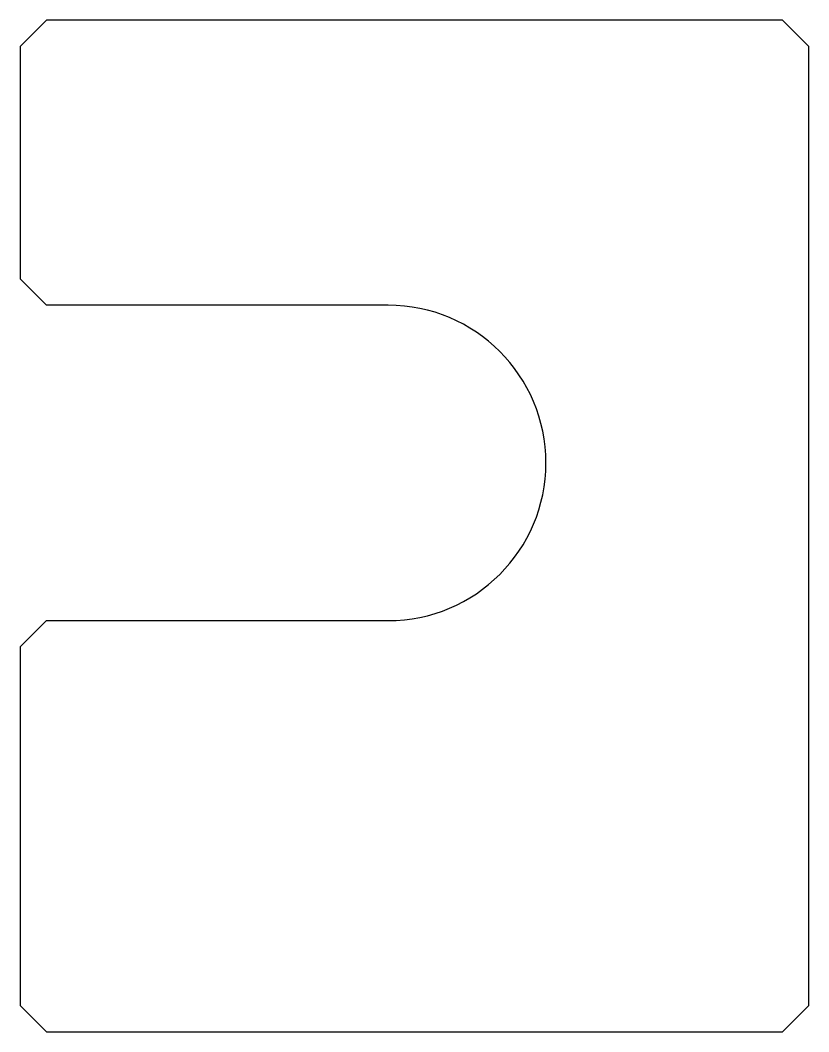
# Model space of a CAD drawing. Header units: millimetres. Extents: x -35 to 40, y -54.1 to 42.1.
import ezdxf

# ---------------------------------------------------------------- set-up
doc = ezdxf.new("R2010")
doc.units = ezdxf.units.MM

msp = doc.modelspace()

# ---------------------------------------------------------------- linework, layer by layer
at = {"color": 7, "linetype": 'Continuous', "lineweight": 25}
for p, q in [((-32.5, 42.1), (-35, 39.6)), ((37.5, 42.1), (-32.5, 42.1)), ((40, 39.6), (37.5, 42.1)), ((-35, 39.6), (-35, 17.5)), ((40, -51.6), (40, 39.6)), ((-35, 17.5), (-32.5, 15)), ((0, 15), (-32.5, 15)), ((-32.5, -15), (-35, -17.5)), ((-32.5, -15), (0, -15)), ((-35, -17.5), (-35, -51.6)), ((-35, -51.6), (-32.5, -54.1)), ((37.5, -54.1), (40, -51.6)), ((-32.5, -54.1), (37.5, -54.1))]:
    msp.add_line(p, q, dxfattribs=at)
msp.add_arc((0, 0), 15, 270, 90, dxfattribs=at)

doc.saveas('drawing.dxf')
